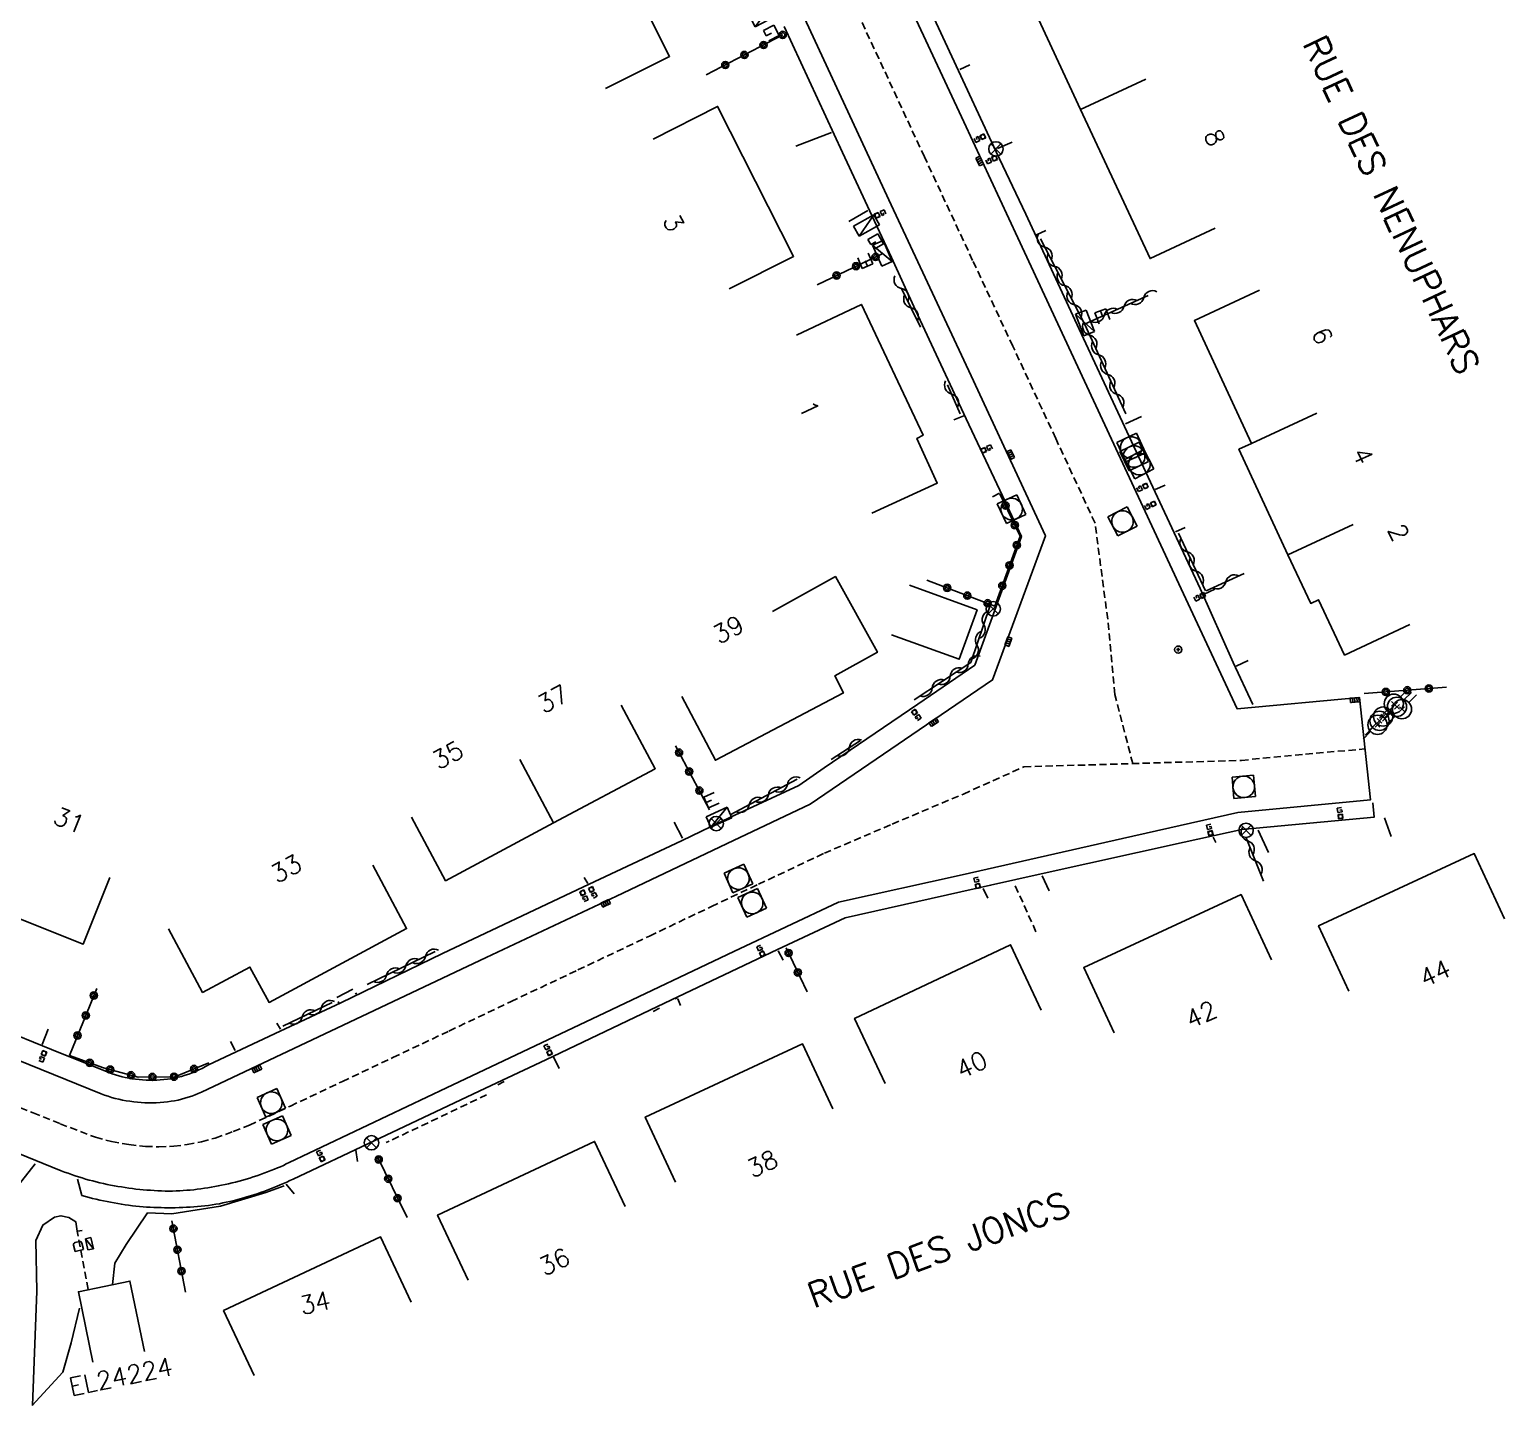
# Model space of a CAD drawing. Header units: millimetres. Extents: x 150015 to 151000, y 151000 to 152000.
# Drawn here: x 150690.6 to 150793.1, y 151143.5 to 151239 of the extents above; entities that cross this region are included whole.
import ezdxf
from ezdxf.enums import TextEntityAlignment as Align

# ---------------------------------------------------------------- set-up
doc = ezdxf.new("R2010")
doc.units = ezdxf.units.MM
doc.linetypes.add('DASHED', pattern=[0.75, 0.5, -0.25])
doc.layers.get('0').update_dxf_attribs({"linetype": 'CONTINUOUS'})
for name, color, linetype in [('W0001', 6, 'DASHED'), ('W0008', 7, 'CONTINUOUS'), ('W0014', 7, 'CONTINUOUS'), ('W0017', 7, 'CONTINUOUS'), ('W0071', 7, 'CONTINUOUS'), ('W0100', 7, 'CONTINUOUS'), ('W0103', 1, 'CONTINUOUS'), ('W0106', 7, 'CONTINUOUS'), ('W0112', 1, 'DASHED'), ('W0113', 2, 'DASHED'), ('W0210', 2, 'CONTINUOUS'), ('W0213', 2, 'CONTINUOUS'), ('W0310', 3, 'CONTINUOUS'), ('W0322', 7, 'CONTINUOUS'), ('W0400', 7, 'CONTINUOUS'), ('W0420', 7, 'CONTINUOUS'), ('W0425', 7, 'CONTINUOUS'), ('W0430', 7, 'CONTINUOUS'), ('W0431', 7, 'CONTINUOUS'), ('W0432', 7, 'CONTINUOUS'), ('W0438', 7, 'CONTINUOUS'), ('W0469', 7, 'CONTINUOUS'), ('W0473', 7, 'CONTINUOUS'), ('W0856', 7, 'CONTINUOUS'), ('W0989', 7, 'CONTINUOUS'), ('W0991', 7, 'CONTINUOUS'), ('W1102', 7, 'CONTINUOUS'), ('W1336', 3, 'CONTINUOUS'), ('W1338', 7, 'CONTINUOUS')]:
    doc.layers.add(name, color=color, linetype=linetype)
doc.styles.get("Standard").update_dxf_attribs({"font": 'romans.shx', "width": 0.85})

# ---------------------------------------------------------------- blocks, each defined once
blk = doc.blocks.new('T856')
for p, q in [((-0.125, 0), (0.125, 0)), ((0, 0.125), (0, -0.125))]:
    blk.add_line(p, q)
blk.add_ellipse((0, 0), major_axis=(-0.177, 0.177), ratio=1, start_param=3.9269908, end_param=10.2101761)
blk = doc.blocks.new('T400')
for p, q in [((-0.15, 0.3), (0.15, 0.3)), ((-0.15, -0.25), (-0.15, 0.3)), ((-0.15, 0.15), (0.15, 0.15)), ((-0.15, 0), (0.15, 0)), ((0.15, 0.3), (0.15, -0.25)), ((-0.15, -0.15), (0.15, -0.15)), ((-0.15, -0.25), (-0.15, -0.3)), ((-0.15, -0.3), (0.15, -0.3)), ((0.15, -0.3), (0.15, -0.25))]:
    blk.add_line(p, q)
blk = doc.blocks.new('T420')
for p, q in [((0.75, 0.75), (-0.75, 0.75)), ((-0.75, 0.75), (-0.75, -0.75)), ((0.75, 0.75), (0.75, -0.75)), ((0.75, -0.75), (-0.75, -0.75))]:
    blk.add_line(p, q)
blk.add_ellipse((0, 0), major_axis=(-0.53, 0.53), ratio=1, start_param=3.926991, end_param=10.210176)
blk = doc.blocks.new('T425')
for p, q in [((-0.15, 0.6), (0.15, 0.6)), ((-0.15, 0.6), (-0.15, 0.3)), ((-0.15, 0.3), (0.15, 0.3)), ((-0.15, 0.15), (0.15, 0.15)), ((-0.15, -0.15), (-0.15, 0.15)), ((0, 0.45), (0.15, 0.45)), ((0.15, 0.45), (0.15, 0.3)), ((0.15, 0.15), (0.15, -0.15)), ((0.15, -0.15), (-0.15, -0.15))]:
    blk.add_line(p, q)
blk.add_ellipse((0, 0), major_axis=(-0.106, 0.106), ratio=1, start_param=3.926991, end_param=10.210176)
blk = doc.blocks.new('T430')
at = {"flags": 128}
for points in [[(-0.4, 2.1), (0.4, 2.1)], [(-0.4, 2.1), (-0.4, 1.3)], [(-0.4, 1.7), (0, 1.7)], [(-0.4, 1.3), (0.4, 1.3)], [(0.8, 0.8), (-0.8, 0.8)], [(-0.8, 0.8), (-0.8, 0)], [(0.8, 0.8), (-0.8, 0)], [(-0.8, 0), (0.8, 0)], [(0.8, 0), (0.8, 0.8)]]:
    blk.add_lwpolyline(points, dxfattribs=at)
blk = doc.blocks.new('T469')
at = {"color": 0, "linetype": 'Continuous', "flags": 128}
for points in [[(-0.35, 0.35), (0.35, -0.35)], [(-0.35, -0.35), (0.35, 0.35)]]:
    blk.add_lwpolyline(points, dxfattribs=at)
at = {"color": 0, "linetype": 'Continuous'}
blk.add_circle((0, 0), 0.5, dxfattribs=at)
blk = doc.blocks.new('T473')
for p, q in [((-0.166667, 0.166667), (0.166667, -0.166667)), ((-0.166667, -0.166667), (0.166667, 0.166667)), ((0.500001, 0.500001), (1.000002, 1.000002)), ((-1.000002, -1.000002), (-0.500001, -0.500001))]:
    blk.add_line(p, q)
blk.add_ellipse((0, 0), major_axis=(0.471405, 0.471405), ratio=1, start_param=5.4977871438, end_param=11.780972451)
blk = doc.blocks.new('T438')
for p, q in [((0.15, 1.1), (-0.3, 1.1)), ((-0.3, 1.1), (-0.3, 0.5)), ((-0.4, 0.2), (0.4, 0.2)), ((-0.4, -0.2), (-0.4, 0.2)), ((-0.3, 0.5), (0.15, 0.5)), ((0.3, 0.65), (0.3, 0.95)), ((0.4, 0.2), (0.4, -0.2))]:
    blk.add_line(p, q)
at = {"flags": 128}
for points in [[(-0.4, -0.2), (0.4, 0.2)], [(0.4, -0.2), (-0.4, -0.2)]]:
    blk.add_lwpolyline(points, dxfattribs=at)
for centre, major_axis, start_param, end_param in [((0.15, 0.95), (0.106, -0.106), 0.785398, 2.356194), ((0.15, 0.65), (0.106, 0.106), 3.926991, 5.497787)]:
    blk.add_ellipse(centre, major_axis=major_axis, ratio=1, start_param=start_param, end_param=end_param)
blk = doc.blocks.new('T432')
at = {"flags": 128}
for points in [[(-0.4, 2.1), (-0.4, 1.3)], [(-0.39, 2.1), (0.41, 2.1)], [(-0.4, 1.3), (0.4, 1.3)], [(0, 1.7), (0.4, 1.7)], [(0.4, 1.3), (0.4, 1.7)], [(0.8, 0.8), (-0.8, 0.8)], [(-0.8, 0.8), (-0.8, 0)], [(0.8, 0.8), (-0.8, 0)], [(-0.8, 0), (0.8, 0)], [(0.8, 0), (0.8, 0.8)]]:
    blk.add_lwpolyline(points, dxfattribs=at)
blk = doc.blocks.new('t310o')
at = {"color": 0, "linetype": 'Continuous'}
for centre, start, end in [((-0.5, 0.38), 216.8699, 323.1304), ((0.5, -0.37), 36.8699, 143.1303)]:
    blk.add_arc(centre, 0.625, start, end, dxfattribs=at)
blk = doc.blocks.new('t322o')
at = {"color": 0, "linetype": 'Continuous'}
for radius in [0.25, 0.15]:
    blk.add_circle((0, 0), radius, dxfattribs=at)

msp = doc.modelspace()

# ---------------------------------------------------------------- linework, layer by layer
at = {"layer": 'W0001'}
for points in [[(150767.27, 151188.03), (150766.03, 151192.84), (150765.53, 151198.06), (150764.65, 151204.74), (150761.92, 151210.62), (150758.94, 151217.02), (150756.15, 151222.98), (150752.8, 151230.17), (150749.63, 151237), (150746.4, 151243.93)], [(150688.62, 151164.7), (150690.9, 151163.78), (150692.78, 151163.02), (150695.23, 151162.08), (150696.35, 151161.78), (150697.55, 151161.57), (150698.69, 151161.45), (150699.63, 151161.42), (150700.67, 151161.46), (150701.6, 151161.57), (150702.59, 151161.77), (150703.55, 151162.03), (150704.8, 151162.48), (150705.92, 151162.92), (150708.77, 151164.25), (150712.38, 151165.96), (150715.89, 151167.62), (150719.78, 151169.46), (150724.09, 151171.51), (150728.73, 151173.7), (150733.71, 151176.06), (150738.01, 151178.11), (150741.27, 151179.65), (150745.85, 151181.81), (150750.56, 151183.83), (150755.51, 151185.92), (150759.71, 151187.81), (150774.82, 151188.26), (150779.27, 151188.68), (150783.4, 151189.06)]]:
    msp.add_lwpolyline(points, dxfattribs=at)
at = {"layer": 'W0008'}
for points in [[(150749.75, 151245.01), (150755.53, 151232.6), (150759.28, 151224.54), (150763.46, 151215.59), (150770.47, 151200.52), (150774.52, 151191.84), (150783.03, 151192.62), (150783.78, 151185.51), (150774.58, 151184.63), (150766.57, 151182.83), (150755.43, 151180.32), (150746.83, 151178.41), (150739.57, 151174.98), (150730.61, 151170.73), (150719.61, 151165.51), (150708.69, 151160.33), (150708.48, 151160.23), (150708.28, 151160.13), (150708.07, 151160.04), (150707.86, 151159.95), (150707.65, 151159.86), (150707.41, 151159.77), (150707.17, 151159.68), (150706.92, 151159.59), (150706.68, 151159.5), (150706.44, 151159.41), (150706.19, 151159.33), (150705.95, 151159.25), (150705.7, 151159.17), (150705.45, 151159.1), (150705.2, 151159.03), (150704.95, 151158.97), (150704.71, 151158.91), (150704.47, 151158.86), (150704.23, 151158.8), (150703.99, 151158.75), (150703.75, 151158.7), (150703.51, 151158.66), (150703.27, 151158.61), (150703.03, 151158.57), (150702.79, 151158.54), (150702.54, 151158.5), (150702.3, 151158.47), (150702.06, 151158.44), (150701.81, 151158.42), (150701.57, 151158.4), (150701.32, 151158.38), (150701.08, 151158.37), (150700.82, 151158.36), (150700.57, 151158.35), (150700.31, 151158.35), (150700.06, 151158.35), (150699.81, 151158.36), (150699.56, 151158.37), (150699.3, 151158.38), (150699.05, 151158.4), (150698.8, 151158.41), (150698.55, 151158.44), (150698.3, 151158.46), (150698.04, 151158.49), (150697.79, 151158.52), (150697.54, 151158.55), (150697.29, 151158.59), (150697.04, 151158.63), (150696.79, 151158.67), (150696.54, 151158.71), (150696.28, 151158.76), (150696.03, 151158.81), (150695.78, 151158.87), (150695.53, 151158.92), (150695.28, 151158.98), (150695.04, 151159.05), (150694.79, 151159.11), (150694.54, 151159.18), (150694.3, 151159.26), (150694.05, 151159.33), (150693.81, 151159.41), (150693.57, 151159.49), (150693.32, 151159.58), (150693.08, 151159.66), (150692.84, 151159.76), (150687.43, 151161.95)], [(150688.13, 151168.13), (150695.62, 151165.11), (150695.86, 151165.01), (150696.1, 151164.93), (150696.35, 151164.85), (150696.6, 151164.78), (150696.85, 151164.72), (150697.1, 151164.66), (150697.36, 151164.62), (150697.62, 151164.58), (150697.88, 151164.55), (150698.14, 151164.52), (150698.4, 151164.5), (150698.66, 151164.48), (150698.92, 151164.47), (150699.18, 151164.47), (150699.45, 151164.48), (150699.71, 151164.49), (150699.97, 151164.51), (150700.23, 151164.54), (150700.48, 151164.58), (150700.72, 151164.62), (150700.96, 151164.67), (150701.2, 151164.73), (150701.44, 151164.79), (150701.67, 151164.87), (150701.91, 151164.94), (150702.14, 151165.03), (150702.37, 151165.12), (150702.6, 151165.22), (150712.44, 151169.87), (150722.36, 151174.56), (150731.41, 151178.82), (150739.53, 151182.7), (150744.87, 151185.22), (150757.54, 151193.84), (150761.21, 151203.86), (150756.04, 151214.97), (150750.49, 151226.84), (150744.31, 151240.15)]]:
    msp.add_lwpolyline(points, dxfattribs=at)
at = {"layer": 'W0014'}
for points in [[(150775.62, 151192.14), (150774.25, 151195.06), (150771.96, 151200.19), (150767.19, 151210.41), (150763.84, 151217.56), (150759.85, 151226.2), (150757.79, 151230.53), (150751.62, 151243.79), (150748.87, 151249.76), (150744.92, 151258.27), (150739.6, 151269.75), (150739.22, 151270.34), (150738.93, 151270.67), (150734.45, 151275.47), (150728.21, 151282.15), (150723.85, 151286.82), (150717.24, 151293.94), (150716.11, 151295.46), (150712.32, 151301.12), (150709.53, 151305.3), (150706.84, 151311.35), (150704.34, 151317.05), (150698.87, 151329.52), (150698.04, 151328.88)], [(150688.52, 151169.66), (150692.17, 151168.18), (150696.38, 151166.49), (150696.61, 151166.42), (150696.84, 151166.35), (150697.07, 151166.29), (150697.3, 151166.23), (150697.54, 151166.19), (150697.78, 151166.15), (150698.01, 151166.11), (150698.25, 151166.09), (150698.49, 151166.07), (150698.74, 151166.06), (150698.99, 151166.05), (150699.24, 151166.05), (150699.48, 151166.06), (150699.73, 151166.07), (150699.98, 151166.09), (150700.22, 151166.12), (150700.47, 151166.15), (150700.71, 151166.2), (150700.96, 151166.25), (150701.21, 151166.31), (150701.45, 151166.39), (150701.7, 151166.47), (150701.94, 151166.55), (150702.17, 151166.65), (150702.4, 151166.76), (150702.63, 151166.87), (150702.86, 151166.99), (150703.08, 151167.12), (150708.05, 151169.46), (150712.26, 151171.43), (150719.33, 151174.84), (150729.12, 151179.47), (150735.93, 151182.68), (150739.33, 151184.31), (150744.07, 151186.52), (150745.84, 151187.73), (150752.34, 151192.15), (150756.3, 151194.88), (150757.51, 151198.18), (150759.54, 151203.8), (150758.22, 151206.64), (150755.71, 151211.98), (150752.18, 151219.53), (150750.51, 151223.19), (150749.17, 151226.05), (150747.11, 151230.47), (150743.07, 151239.22)], [(150783.95, 151185.31), (150784.04, 151184.32), (150774.84, 151183.45), (150770.85, 151182.57), (150760.9, 151180.37), (150757.4, 151179.58), (150747.29, 151177.32), (150742.6, 151175.12), (150734.74, 151171.39), (150726.51, 151167.47), (150722.31, 151165.5), (150714.54, 151161.81), (150708.95, 151159.18), (150708.73, 151159.07), (150708.51, 151158.97), (150708.28, 151158.87), (150708.06, 151158.77), (150707.84, 151158.68), (150707.61, 151158.59), (150707.38, 151158.5), (150707.15, 151158.41), (150706.92, 151158.32), (150706.69, 151158.24), (150706.46, 151158.16), (150706.23, 151158.09), (150705.99, 151158.01), (150705.75, 151157.94), (150705.52, 151157.87), (150705.28, 151157.8), (150705.04, 151157.74), (150704.8, 151157.68), (150704.56, 151157.62), (150704.31, 151157.57), (150704.07, 151157.52), (150703.83, 151157.47), (150703.58, 151157.43), (150703.33, 151157.39), (150703.07, 151157.35), (150702.82, 151157.32), (150702.56, 151157.29), (150702.31, 151157.27), (150702.05, 151157.25), (150701.8, 151157.23), (150701.54, 151157.22), (150701.29, 151157.21), (150701.03, 151157.2), (150700.77, 151157.19), (150700.52, 151157.19), (150700.27, 151157.19), (150700.03, 151157.19), (150699.78, 151157.2), (150699.53, 151157.2), (150699.28, 151157.21), (150699.03, 151157.23), (150698.78, 151157.24), (150698.53, 151157.26), (150698.28, 151157.28), (150698.04, 151157.3), (150697.79, 151157.33), (150697.53, 151157.36), (150697.28, 151157.39), (150697.03, 151157.43), (150696.78, 151157.48), (150696.53, 151157.52), (150696.28, 151157.57), (150696.03, 151157.62), (150695.78, 151157.67), (150695.53, 151157.72), (150695.28, 151157.78), (150695.03, 151157.84), (150694.78, 151157.9), (150694.54, 151157.97), (150694.29, 151158.04), (150693.97, 151159.18)]]:
    msp.add_lwpolyline(points, dxfattribs=at)
at = {"layer": 'W0017'}
for points in [[(150755.25, 151236.24), (150755.95, 151236.57)], [(150743.88, 151230.92), (150746.34, 151231.86)], [(150758.89, 151231.2), (150757.88, 151230.76)], [(150748.88, 151226.44), (150747.56, 151225.68)], [(150760.59, 151224.76), (150761.24, 151225.06)], [(150755.54, 151212.19), (150754.85, 151211.91)], [(150766.76, 151211.62), (150767.87, 151212.13)], [(150769.52, 151207.38), (150768.83, 151207.07)], [(150758.01, 151206.82), (150757.52, 151206.56)], [(150770.24, 151204.13), (150770.92, 151204.43)], [(150772.98, 151200.15), (150772.24, 151199.81)], [(150774.45, 151194.8), (150775.28, 151195.19)], [(150736, 151182.85), (150735.43, 151183.97)], [(150784.75, 151184.26), (150785.21, 151182.97)], [(150773.04, 151182.56), (150772.86, 151182.92)], [(150776.69, 151181.86), (150775.99, 151183.4)], [(150729.17, 151180.13), (150729.42, 151179.7)], [(150760.97, 151180.25), (150761.46, 151179.2)], [(150756.89, 151179.37), (150757.21, 151178.69)], [(150742.65, 151175.03), (150742.98, 151174.39)], [(150691.52, 151168.53), (150691.95, 151169.6)], [(150708.08, 151169.59), (150707.83, 151170)], [(150704.6, 151168.73), (150704.94, 151168.1)], [(150727.43, 151166.86), (150727.05, 151167.67)], [(150713.31, 151161.18), (150713.42, 151160.4)], [(150709.03, 151158.15), (150708.46, 151158.82)]]:
    msp.add_lwpolyline(points, dxfattribs=at)
at = {"layer": 'W0071'}
msp.add_lwpolyline([(150691.03, 151160.23), (150689.6, 151158.4)], dxfattribs=at)
at = {"layer": 'W0100'}
for points in [[(150725.18, 151245.77), (150729.65, 151248.02), (150735.1, 151237.15), (150730.64, 151234.91)], [(150773, 151225.23), (150768.47, 151223.11), (150763.64, 151233.45), (150758.6, 151244.35), (150763.14, 151246.44)], [(150739.25, 151221), (150743.71, 151223.26), (150738.43, 151233.67), (150733.97, 151231.41)], [(150776.08, 151220.91), (150771.55, 151218.8), (150775.52, 151210.27), (150774.64, 151209.86), (150778.05, 151202.53), (150779.63, 151199.16), (150780.18, 151199.41), (150781.98, 151195.57), (150786.51, 151197.7)], [(150749.15, 151205.42), (150753.69, 151207.51), (150752.27, 151210.61), (150752.71, 151210.84), (150748.43, 151219.92), (150743.91, 151217.78)], [(150742.25, 151198.59), (150746.62, 151201.02), (150749.54, 151195.77), (150746.57, 151194.12), (150747.17, 151192.94), (150738.29, 151188.27), (150735.96, 151192.69)], [(150717.18, 151184.31), (150719.54, 151179.9), (150727.05, 151183.92), (150734.11, 151187.68), (150731.75, 151192.09)], [(150696.23, 151180.13), (150694.37, 151175.49), (150686.76, 151178.53), (150688.62, 151183.17)], [(150782.29, 151172.23), (150780.18, 151176.77), (150790.99, 151181.78), (150793.09, 151177.25)], [(150700.3, 151176.55), (150702.67, 151172.14), (150705.95, 151173.9), (150707.29, 151171.45), (150716.84, 151176.58), (150714.48, 151180.98)], [(150765.97, 151169.34), (150763.87, 151173.88), (150774.8, 151178.94), (150776.9, 151174.4)], [(150750.08, 151165.81), (150747.95, 151170.34), (150758.78, 151175.45), (150760.92, 151170.92)], [(150746.44, 151164.05), (150744.33, 151168.58), (150733.41, 151163.49), (150735.52, 151158.96)], [(150732.01, 151157.27), (150729.89, 151161.8), (150718.99, 151156.68), (150721.11, 151152.16)], [(150717.15, 151150.64), (150715.02, 151155.17), (150704.12, 151150.05), (150706.24, 151145.53)]]:
    msp.add_lwpolyline(points, dxfattribs=at)
at = {"layer": 'W0103'}
msp.add_lwpolyline([(150751.76, 151200.42), (150756.46, 151198.71), (150755.22, 151195.28), (150750.52, 151196.98)], dxfattribs=at)
at = {"layer": 'W0106'}
msp.add_lwpolyline([(150711.99, 151171.8), (150713.09, 151172.38)], dxfattribs=at)
at = {"layer": 'W0112'}
for points in [[(150712.06, 151171.43), (150712.16, 151171.49)], [(150713.27, 151172.05), (150713.39, 151172.09)], [(150735.87, 151171.24), (150735.64, 151171.77), (150735.46, 151171.69)], [(150734.41, 151171.06), (150733.92, 151170.8)], [(150723.62, 151165.95), (150723.1, 151165.68)], [(150694.73, 151151.52), (150693.96, 151155.56)], [(150693.98, 151155.56), (150694.3, 151155.61)]]:
    msp.add_lwpolyline(points, dxfattribs=at)
at = {"layer": 'W0113'}
for points in [[(150760.55, 151176.35), (150759.11, 151179.55)], [(150722.39, 151165.03), (150715.42, 151161.71)]]:
    msp.add_lwpolyline(points, dxfattribs=at)
at = {"layer": 'W0210'}
msp.add_lwpolyline([(150690.84, 151143.46), (150692.96, 151145.76), (150693.54, 151147.8), (150694.12, 151150.22)], dxfattribs=at)
at = {"layer": 'W0213'}
for points in [[(150696.4, 151151.86), (150696.58, 151153.35), (150697.36, 151154.63), (150698.84, 151156.83), (150700.54, 151156.76), (150703.91, 151157.3), (150707.07, 151158.25), (150708.33, 151158.72)], [(150690.86, 151143.45), (150691.15, 151151.39), (150691.09, 151154.92), (150691.58, 151155.99), (150692.38, 151156.54), (150692.83, 151156.63), (150693.38, 151156.5), (150693.86, 151156.22), (150693.96, 151155.56)]]:
    msp.add_lwpolyline(points, dxfattribs=at)
at = {"layer": 'W0310'}
for points in [[(150763.91, 151218.57), (150760.86, 151224.49)], [(150751.18, 151221.07), (150752.54, 151218.34)], [(150763.91, 151218.57), (150766.78, 151212.33)], [(150754.4, 151214.34), (150755.29, 151212.33)], [(150772.33, 151200.03), (150770.45, 151204.03)], [(150757.37, 151199.01), (150756.03, 151195.06), (150752.08, 151192.46)], [(150748.36, 151189.64), (150746.32, 151188.32)], [(150743.97, 151186.95), (150739.31, 151184.47)], [(150718.82, 151174.98), (150714.09, 151172.69)], [(150711.66, 151171.44), (150708.23, 151169.8)]]:
    msp.add_lwpolyline(points, dxfattribs=at)
at = {"layer": 'W0322'}
for points in [[(150758.04, 151206.78), (150759.44, 151203.84), (150757.7, 151198.97)], [(150783.35, 151192.9), (150789.06, 151193.35)], [(150703.09, 151167.25), (150700.73, 151166.29), (150698.19, 151166.26), (150695.78, 151166.91), (150693.42, 151167.76)]]:
    msp.add_lwpolyline(points, dxfattribs=at)
at = {"layer": 'W0431'}
msp.add_lwpolyline([(150698.63, 151147.2), (150697.62, 151152.1), (150694.04, 151151.36), (150695.05, 151146.46)], dxfattribs=at)
at = {"layer": 'W1102'}
for points in [[(150763.64, 151233.45), (150768.17, 151235.57)], [(150775.52, 151210.27), (150780.05, 151212.38)], [(150778.05, 151202.53), (150782.58, 151204.64)], [(150727.05, 151183.92), (150724.69, 151188.32)]]:
    msp.add_lwpolyline(points, dxfattribs=at)
at = {"layer": 'W1336'}
for points in [[(150768.34, 151220.54), (150763.92, 151218.56)], [(150775.02, 151201.24), (150772.36, 151200.04)], [(150775.15, 151182.89), (150776.36, 151179.87)]]:
    msp.add_lwpolyline(points, dxfattribs=at)
at = {"layer": 'W1338'}
for points in [[(150737.64, 151235.86), (150742.97, 151238.65)], [(150749.87, 151223.44), (150745.35, 151221.29)], [(150757.7, 151198.97), (150752.98, 151200.77)], [(150737.87, 151184.83), (150735.51, 151189.27)], [(150744.66, 151172.18), (150743.21, 151175.23)], [(150695.31, 151172.41), (150693.42, 151167.76)], [(150714.81, 151160.73), (150716.87, 151156.5)], [(150701.47, 151151.32), (150700.54, 151156.28)]]:
    msp.add_lwpolyline(points, dxfattribs=at)

# ---------------------------------------------------------------- block references
at = {"layer": 'W0310'}
for p, rotation in [((150761.16, 151223.9), 117.292215809425), ((150761.85, 151222.57), 117.292215809425), ((150751.2, 151221.02), 296.5873918987755), ((150762.54, 151221.23), 117.292215809425), ((150751.87, 151219.68), 296.5873918987755), ((150763.22, 151219.9), 117.292215809425), ((150764.28, 151217.78), 294.7187037313097), ((150764.9, 151216.42), 294.7187037313097), ((150765.53, 151215.06), 294.7187037313097), ((150754.68, 151213.7), 294.0661385659373), ((150766.16, 151213.69), 294.7187037313097), ((150771.05, 151202.75), 115.1288886809069), ((150771.69, 151201.39), 115.1288886809069), ((150756.92, 151197.69), 251.2641734129997), ((150756.44, 151196.27), 251.2641734129997), ((150754.59, 151194.11), 213.4180811783665), ((150755.84, 151194.94), 213.4180811783665), ((150753.34, 151193.29), 213.4180811783665), ((150747.58, 151189.14), 212.8901462254616), ((150743.28, 151186.59), 208.1086130334062), ((150740.63, 151185.17), 208.1086130334062), ((150741.96, 151185.88), 208.1086130334062), ((150718.14, 151174.65), 205.7868114275774), ((150716.79, 151173.99), 205.7868114275774), ((150715.44, 151173.34), 205.7868114275774), ((150710.93, 151171.09), 205.6148042915268), ((150709.58, 151170.44), 205.6148042915268)]:
    msp.add_blockref('t310o', p, dxfattribs=dict(at, rotation=rotation))
at = {"layer": 'W0322'}
for p, rotation in [((150758.44, 151205.95), 295.4156827686841), ((150759.08, 151204.59), 295.4156827686841), ((150759.22, 151203.21), 250.3387172775698), ((150758.71, 151201.8), 250.3387172775698), ((150758.21, 151200.39), 250.3387172775698), ((150784.85, 151193.01), 4.515507300213889), ((150786.34, 151193.13), 4.515507300213889), ((150787.84, 151193.25), 4.515507300213889), ((150694.83, 151167.25), 160.1623339268681), ((150702.07, 151166.83), 202.1601560473231), ((150696.25, 151166.78), 164.8324911340419), ((150697.7, 151166.39), 164.8324911340419), ((150699.18, 151166.27), 180.6678650424602), ((150700.68, 151166.29), 180.6678650424602)]:
    msp.add_blockref('t322o', p, dxfattribs=dict(at, rotation=rotation))
at = {"layer": 'W0400'}
for p, rotation in [((150756.64, 151229.88), 204.6062509116286), ((150758.8, 151209.5), 25.06504757117978), ((150758.64, 151196.51), 339.9947419996456), ((150782.69, 151192.45), 275.6524539377355), ((150753.45, 151190.9), 304.1631549743923), ((150730.66, 151178.33), 295.9265743828306), ((150706.44, 151166.82), 295.499862473997)]:
    msp.add_blockref('T400', p, dxfattribs=dict(at, rotation=rotation))
at = {"layer": 'W0420'}
for p, rotation in [((150767.16, 151209.98), 115.1416618418356), ((150767.37, 151209.36), 115.6844987187333), ((150767.73, 151208.83), 117.7725810882837), ((150758.86, 151205.71), 114.6854592599656), ((150766.56, 151204.85), 296.9385137074021), ((150774.98, 151186.42), 5.12903853751034), ((150739.88, 151180.05), 204.290224858238), ((150740.84, 151178.36), 204.8754044058959), ((150707.44, 151164.48), 24.22851656314296), ((150707.83, 151162.59), 23.89140080708619)]:
    msp.add_blockref('T420', p, dxfattribs=dict(at, rotation=rotation))
at = {"layer": 'W0425'}
for p, rotation in [((150756.86, 151231.57), 115.4994577050095), ((150757.67, 151230.07), 114.9832644195936), ((150749.52, 151226.11), 293.6849095920921), ((150756.91, 151209.79), 294.0710604091805), ((150768.15, 151207.31), 114.6107470196166), ((150768.7, 151206.07), 114.5053774528353), ((150772.13, 151199.71), 114.5927660480151), ((150752.11, 151191.6), 214.6253852522478), ((150781.7, 151184.36), 7.316747972630146), ((150772.67, 151183.2), 12.44005987275325), ((150729.67, 151179.29), 206.8083697831515), ((150756.51, 151179.53), 12.68431726207424), ((150729.07, 151179.06), 204.285114339907), ((150741.54, 151174.82), 25.02405494728919), ((150726.77, 151167.95), 25.46607352602199), ((150691.65, 151167.92), 157.6857871800788), ((150710.97, 151160.58), 24.75096354780469)]:
    msp.add_blockref('T425', p, dxfattribs=dict(at, rotation=rotation))
at = {"layer": 'W0430'}
for p, rotation in [((150750.25, 151223.63), 113.5992347758933), ((150763.58, 151218.49), 291.1343449688482), ((150738.7, 151183.94), 24.12322006590262)]:
    msp.add_blockref('T430', p, dxfattribs=dict(at, rotation=rotation))
at = {"layer": 'W0432'}
for p, rotation in [((150741.39, 151240.28), 207.3749818437202), ((150748.58, 151225.76), 209.4580791677541)]:
    msp.add_blockref('T432', p, dxfattribs=dict(at, rotation=rotation))
at = {"layer": 'W0438', "rotation": 102.9350281797758}
msp.add_blockref('T438', (150694.81, 151154.69), dxfattribs=at)
at = {"layer": 'W0469'}
for p in [(150757.77, 151230.72), (150757.58, 151198.78), (150738.34, 151183.87), (150775.14, 151183.4), (150714.4, 151161.7)]:
    msp.add_blockref('T469', p, dxfattribs=at)
at = {"layer": 'W0473'}
for p in [(150785.4, 151192.19), (150785.62, 151191.98), (150785.97, 151191.81), (150784.27, 151190.73), (150784.41, 151191), (150784.66, 151191.3)]:
    msp.add_blockref('T473', p, dxfattribs=at)
at = {"layer": 'W0856'}
msp.add_blockref('T856', (150770.43, 151195.95), dxfattribs=at)
at = {"layer": 'W1336'}
for p, rotation in [((150766.66, 151219.79), 204.118372590864), ((150768.03, 151220.4), 204.118372590864), ((150765.29, 151219.17), 204.118372590864), ((150773.73, 151200.66), 204.2772910166172), ((150775.25, 151182.66), 291.753229694199), ((150775.8, 151181.27), 291.753229694199)]:
    msp.add_blockref('t310o', p, dxfattribs=dict(at, rotation=rotation))
at = {"layer": 'W1338'}
for p, rotation in [((150742.96, 151238.64), 27.60184022354748), ((150741.63, 151237.94), 27.60184022354748), ((150738.97, 151236.55), 27.60184022354748), ((150740.3, 151237.25), 27.60184022354748), ((150749.41, 151223.22), 205.4859718471528), ((150748.05, 151222.58), 205.4859718471528), ((150746.7, 151221.93), 205.4859718471528), ((150754.38, 151200.24), 159.1147897510839), ((150755.78, 151199.7), 159.1147897510839), ((150757.19, 151199.17), 159.1147897510839), ((150735.76, 151188.8), 118.0560717177574), ((150736.46, 151187.48), 118.0560717177574), ((150737.17, 151186.16), 118.0560717177574), ((150743.37, 151174.88), 115.454023551851), ((150744.01, 151173.53), 115.454023551851), ((150695.11, 151171.93), 247.9125004110164), ((150694.55, 151170.54), 247.9125004110164), ((150693.98, 151169.15), 247.9125004110164), ((150714.9, 151160.54), 295.947800676064), ((150715.56, 151159.2), 295.947800676064), ((150716.21, 151157.85), 295.947800676064), ((150700.64, 151155.74), 100.7288718657631), ((150700.92, 151154.27), 100.7288718657631), ((150701.2, 151152.79), 100.7288718657631)]:
    msp.add_blockref('t322o', p, dxfattribs=dict(at, rotation=rotation))

# ---------------------------------------------------------------- texts
at = {"layer": 'W0989'}
for s, rotation, p in [('RUE DES NENUPHARS', 295.0625, (150779.82, 151238.42)), ('RUE DES JONCS', 19.8848, (150744.79, 151151.01))]:
    msp.add_text(s, height=1.75, rotation=rotation, dxfattribs=at).set_placement(p, align=Align.MIDDLE_LEFT)
at = {"layer": 'W0991'}
for s, rotation, p in [('8', 295.0568, (150772.4, 151231.24)), ('3', 296.8978, (150734.83, 151225.3)), ('6', 294.9303, (150779.88, 151217.48)), ('1', 295.2314, (150744.24, 151212.39)), ('4', 294.9303, (150782.69, 151209.15)), ('2', 295.1352, (150785.18, 151203.82)), ('39', 27.7476, (150739.47, 151196.8)), ('37', 28.0754, (150727.29, 151191.98)), ('35', 28.151, (150719.99, 151188.08)), ('31', 338.1921, (150693.17, 151183.51)), ('33', 28.2184, (150708.77, 151180.19)), ('44', 24.9013, (150788.53, 151172.92)), ('42', 24.8453, (150772.28, 151170.05)), ('40', 25.2407, (150756.35, 151166.56)), ('38', 24.9991, (150741.81, 151159.68)), ('36', 25.1342, (150727.36, 151152.88)), ('34', 12.152, (150710.61, 151149.98)), ('EL24224', 11.667, (150697.11, 151144.85))]:
    msp.add_text(s, height=1.25, rotation=rotation, dxfattribs=at).set_placement(p, align=Align.CENTER)

doc.saveas('drawing.dxf')
